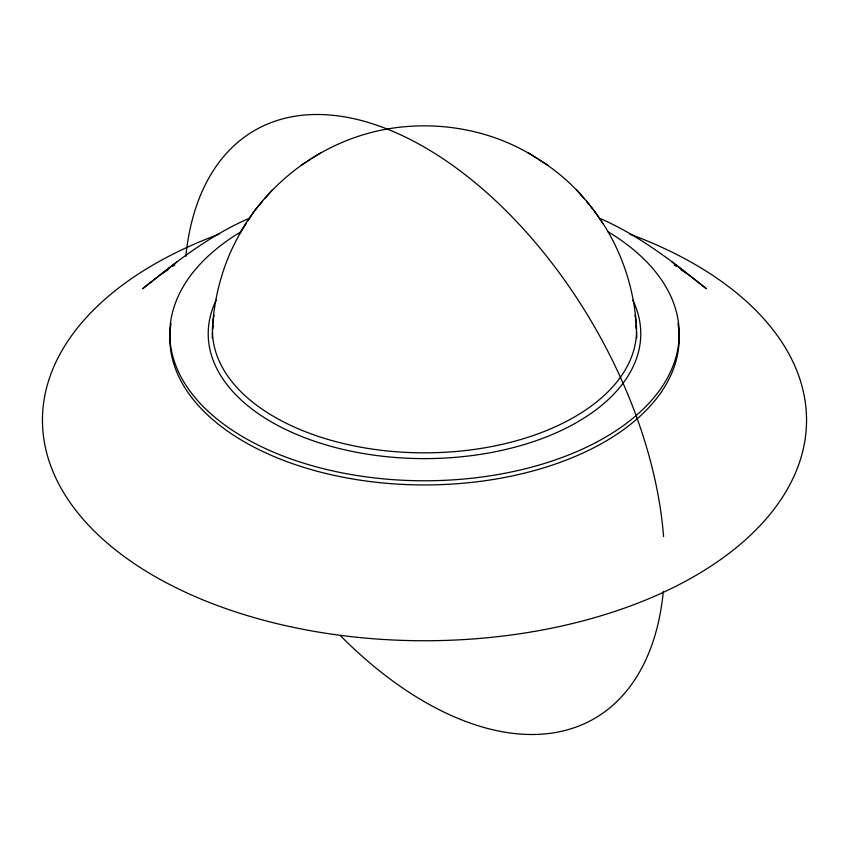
<?xml version="1.0" encoding="UTF-8"?>
<svg xmlns="http://www.w3.org/2000/svg" width="849" height="849" viewBox="0 0 849 849"><rect width="100%" height="100%" fill="white"/><g stroke="black" fill="none" stroke-linecap="round" stroke-linejoin="round"><path stroke-width="1.27" d="M212.728 324.085C215.466 288.628 226.333 253.437 246.093 223.743M248.078 220.729L254.583 210.69L262.617 201.277M239.269 234.271C271.574 176.412 331.97 135.331 397.831 127.446C445.842 121.566 496.06 131.871 536.812 158.211M264.846 198.708L272.391 189.868M177.123 261.821L142.579 288.766C175.987 261.927 210 235.141 249.702 218.129M162.403 273.336L167.985 269.78M300.928 165.385L310.692 159.209M312.188 158.211L321.071 152.597M172.665 266.246L174.862 264.952M599.298 218.129C638.968 235.184 673.066 261.863 706.421 288.766L671.877 261.821M674.148 264.952L676.345 266.257M538.308 159.209C564.458 175.244 586.67 197.775 602.907 223.743M527.929 152.597L548.072 165.385M681.015 269.78L686.597 273.336M576.609 189.868L584.154 198.708M586.383 201.277C615.78 235.322 633.067 279.279 636.272 324.085M677.969 323.48A254.7 147.047 0 0 1 424.5 484.938A254.7 147.047 0 0 1 171.031 323.48M212.25 337.891A212.25 122.543 0 0 1 212.526 331.641M212.791 329.147A212.25 122.543 0 0 1 213.386 325.241M635.614 325.241A212.25 122.543 0 0 1 636.209 329.147M636.474 331.641A212.25 122.543 0 0 1 636.75 337.891M608.033 231.777A254.7 147.047 0 0 1 603.437 438.381A254.7 147.047 0 0 1 245.563 438.381A254.7 147.047 0 0 1 240.967 231.777M634.925 315.266A212.048 122.426 0 0 1 424.5 452.846A212.048 122.426 0 0 1 214.075 315.266M632.813 300.153A216.283 124.877 0 0 1 584.473 417.772L577.447 422.038A216.283 124.877 0 0 1 315.372 441.544A216.283 124.877 0 0 1 216.177 300.153M630.032 234.228A382.05 220.581 0 0 1 713.5 564.436A382.05 220.581 0 0 1 135.49 564.436A382.05 220.581 0 0 1 218.968 234.228M663.313 591.36A339.6 196.066 60 0 1 340.587 635.848M185.804 256.398A339.6 196.066 60 0 1 426.389 148.32A339.6 196.066 60 0 1 663.578 536.589"/></g></svg>
